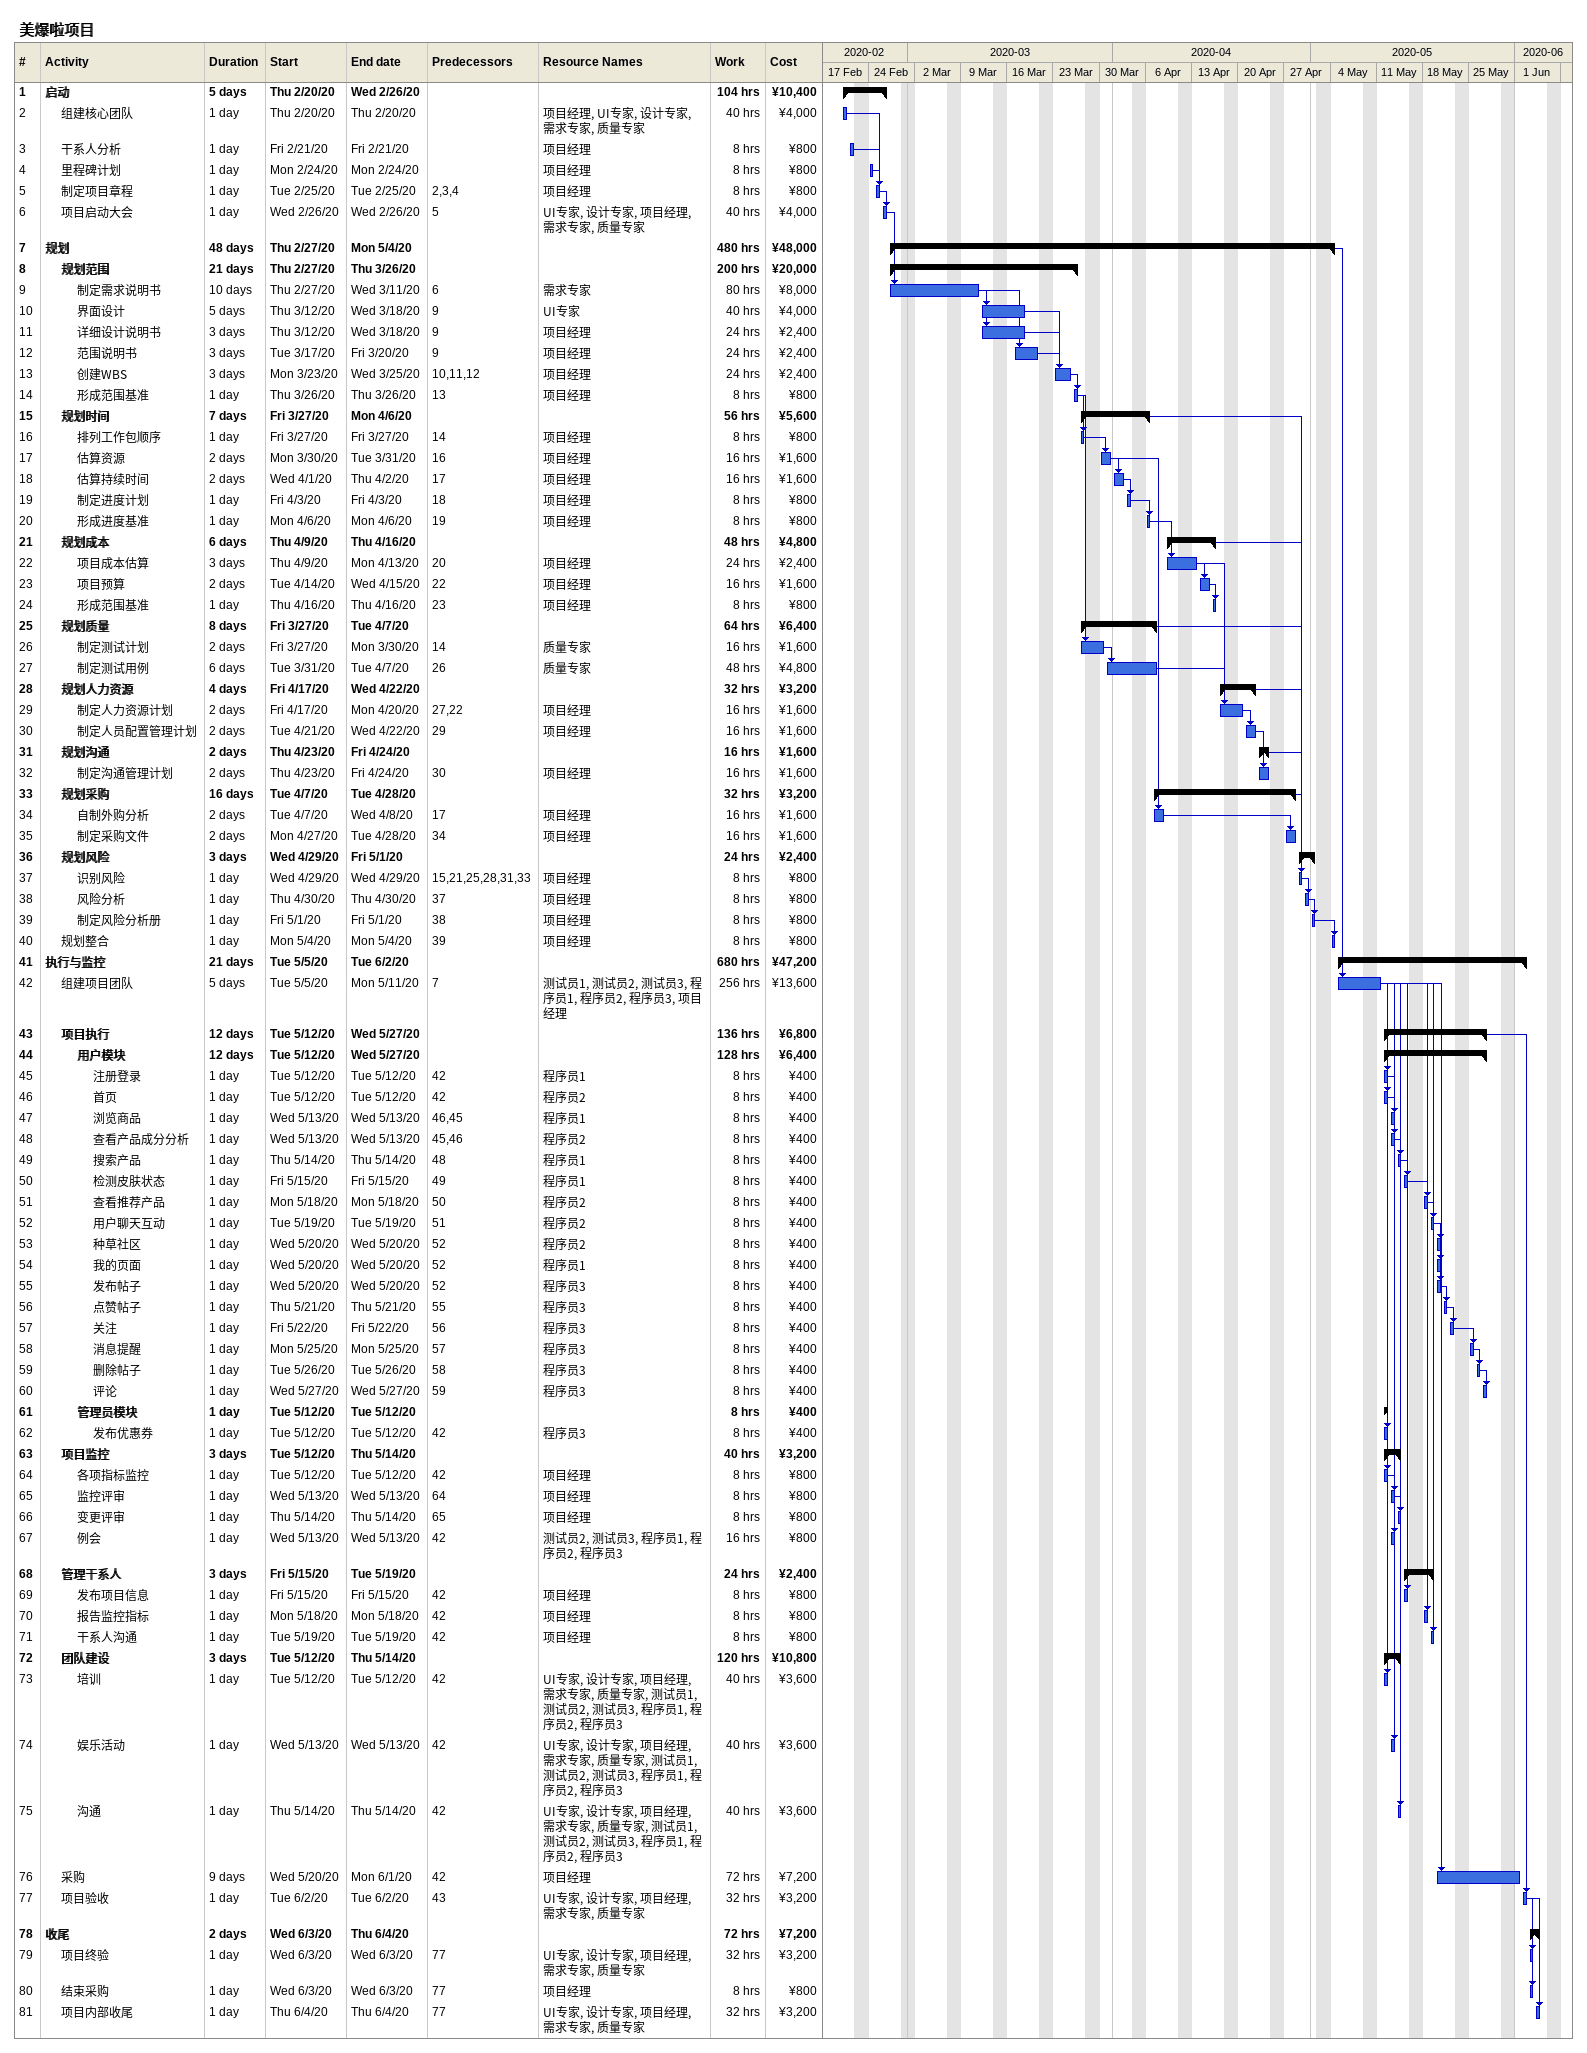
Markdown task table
美爆啦项目

| ID | Level | Task | Duration | Start | Finish | Predecessors | Resources | Work (h) | Cost (¥) |
|---|---|---|---|---|---|---|---|---|---|
| 1 | 1 | **启动** | 5d | 2020-02-20 | 2020-02-26 |  |  | 104 | 10400 |
| 2 | 2 | 组建核心团队 | 1d | 2020-02-20 | 2020-02-20 |  | 项目经理, UI专家, 设计专家, 需求专家, 质量专家 | 40 | 4000 |
| 3 | 2 | 干系人分析 | 1d | 2020-02-21 | 2020-02-21 |  | 项目经理 | 8 | 800 |
| 4 | 2 | 里程碑计划 | 1d | 2020-02-24 | 2020-02-24 |  | 项目经理 | 8 | 800 |
| 5 | 2 | 制定项目章程 | 1d | 2020-02-25 | 2020-02-25 | 2, 3, 4 | 项目经理 | 8 | 800 |
| 6 | 2 | 项目启动大会 | 1d | 2020-02-26 | 2020-02-26 | 5 | UI专家, 设计专家, 项目经理, 需求专家, 质量专家 | 40 | 4000 |
| 7 | 1 | **规划** | 48d | 2020-02-27 | 2020-05-04 |  |  | 480 | 48000 |
| 8 | 2 | **规划范围** | 21d | 2020-02-27 | 2020-03-26 |  |  | 200 | 20000 |
| 9 | 3 | 制定需求说明书 | 10d | 2020-02-27 | 2020-03-11 | 6 | 需求专家 | 80 | 8000 |
| 10 | 3 | 界面设计 | 5d | 2020-03-12 | 2020-03-18 | 9 | UI专家 | 40 | 4000 |
| 11 | 3 | 详细设计说明书 | 3d | 2020-03-12 | 2020-03-18 | 9 | 项目经理 | 24 | 2400 |
| 12 | 3 | 范围说明书 | 3d | 2020-03-17 | 2020-03-20 | 9 | 项目经理 | 24 | 2400 |
| 13 | 3 | 创建WBS | 3d | 2020-03-23 | 2020-03-25 | 10, 11, 12 | 项目经理 | 24 | 2400 |
| 14 | 3 | 形成范围基准 | 1d | 2020-03-26 | 2020-03-26 | 13 | 项目经理 | 8 | 800 |
| 15 | 2 | **规划时间** | 7d | 2020-03-27 | 2020-04-06 |  |  | 56 | 5600 |
| 16 | 3 | 排列工作包顺序 | 1d | 2020-03-27 | 2020-03-27 | 14 | 项目经理 | 8 | 800 |
| 17 | 3 | 估算资源 | 2d | 2020-03-30 | 2020-03-31 | 16 | 项目经理 | 16 | 1600 |
| 18 | 3 | 估算持续时间 | 2d | 2020-04-01 | 2020-04-02 | 17 | 项目经理 | 16 | 1600 |
| 19 | 3 | 制定进度计划 | 1d | 2020-04-03 | 2020-04-03 | 18 | 项目经理 | 8 | 800 |
| 20 | 3 | 形成进度基准 | 1d | 2020-04-06 | 2020-04-06 | 19 | 项目经理 | 8 | 800 |
| 21 | 2 | **规划成本** | 6d | 2020-04-09 | 2020-04-16 |  |  | 48 | 4800 |
| 22 | 3 | 项目成本估算 | 3d | 2020-04-09 | 2020-04-13 | 20 | 项目经理 | 24 | 2400 |
| 23 | 3 | 项目预算 | 2d | 2020-04-14 | 2020-04-15 | 22 | 项目经理 | 16 | 1600 |
| 24 | 3 | 形成范围基准 | 1d | 2020-04-16 | 2020-04-16 | 23 | 项目经理 | 8 | 800 |
| 25 | 2 | **规划质量** | 8d | 2020-03-27 | 2020-04-07 |  |  | 64 | 6400 |
| 26 | 3 | 制定测试计划 | 2d | 2020-03-27 | 2020-03-30 | 14 | 质量专家 | 16 | 1600 |
| 27 | 3 | 制定测试用例 | 6d | 2020-03-31 | 2020-04-07 | 26 | 质量专家 | 48 | 4800 |
| 28 | 2 | **规划人力资源** | 4d | 2020-04-17 | 2020-04-22 |  |  | 32 | 3200 |
| 29 | 3 | 制定人力资源计划 | 2d | 2020-04-17 | 2020-04-20 | 27, 22 | 项目经理 | 16 | 1600 |
| 30 | 3 | 制定人员配置管理计划 | 2d | 2020-04-21 | 2020-04-22 | 29 | 项目经理 | 16 | 1600 |
| 31 | 2 | **规划沟通** | 2d | 2020-04-23 | 2020-04-24 |  |  | 16 | 1600 |
| 32 | 3 | 制定沟通管理计划 | 2d | 2020-04-23 | 2020-04-24 | 30 | 项目经理 | 16 | 1600 |
| 33 | 2 | **规划采购** | 16d | 2020-04-07 | 2020-04-28 |  |  | 32 | 3200 |
| 34 | 3 | 自制外购分析 | 2d | 2020-04-07 | 2020-04-08 | 17 | 项目经理 | 16 | 1600 |
| 35 | 3 | 制定采购文件 | 2d | 2020-04-27 | 2020-04-28 | 34 | 项目经理 | 16 | 1600 |
| 36 | 2 | **规划风险** | 3d | 2020-04-29 | 2020-05-01 |  |  | 24 | 2400 |
| 37 | 3 | 识别风险 | 1d | 2020-04-29 | 2020-04-29 | 15, 21, 25, 28, 31, 33 | 项目经理 | 8 | 800 |
| 38 | 3 | 风险分析 | 1d | 2020-04-30 | 2020-04-30 | 37 | 项目经理 | 8 | 800 |
| 39 | 3 | 制定风险分析册 | 1d | 2020-05-01 | 2020-05-01 | 38 | 项目经理 | 8 | 800 |
| 40 | 2 | 规划整合 | 1d | 2020-05-04 | 2020-05-04 | 39 | 项目经理 | 8 | 800 |
| 41 | 1 | **执行与监控** | 21d | 2020-05-05 | 2020-06-02 |  |  | 680 | 47200 |
| 42 | 2 | 组建项目团队 | 5d | 2020-05-05 | 2020-05-11 | 7 | 测试员1, 测试员2, 测试员3, 程序员1, 程序员2, 程序员3, 项目经理 | 256 | 13600 |
| 43 | 2 | **项目执行** | 12d | 2020-05-12 | 2020-05-27 |  |  | 136 | 6800 |
| 44 | 3 | **用户模块** | 12d | 2020-05-12 | 2020-05-27 |  |  | 128 | 6400 |
| 45 | 4 | 注册登录 | 1d | 2020-05-12 | 2020-05-12 | 42 | 程序员1 | 8 | 400 |
| 46 | 4 | 首页 | 1d | 2020-05-12 | 2020-05-12 | 42 | 程序员2 | 8 | 400 |
| 47 | 4 | 浏览商品 | 1d | 2020-05-13 | 2020-05-13 | 46, 45 | 程序员1 | 8 | 400 |
| 48 | 4 | 查看产品成分分析 | 1d | 2020-05-13 | 2020-05-13 | 45, 46 | 程序员2 | 8 | 400 |
| 49 | 4 | 搜索产品 | 1d | 2020-05-14 | 2020-05-14 | 48 | 程序员1 | 8 | 400 |
| 50 | 4 | 检测皮肤状态 | 1d | 2020-05-15 | 2020-05-15 | 49 | 程序员1 | 8 | 400 |
| 51 | 4 | 查看推荐产品 | 1d | 2020-05-18 | 2020-05-18 | 50 | 程序员2 | 8 | 400 |
| 52 | 4 | 用户聊天互动 | 1d | 2020-05-19 | 2020-05-19 | 51 | 程序员2 | 8 | 400 |
| 53 | 4 | 种草社区 | 1d | 2020-05-20 | 2020-05-20 | 52 | 程序员2 | 8 | 400 |
| 54 | 4 | 我的页面 | 1d | 2020-05-20 | 2020-05-20 | 52 | 程序员1 | 8 | 400 |
| 55 | 4 | 发布帖子 | 1d | 2020-05-20 | 2020-05-20 | 52 | 程序员3 | 8 | 400 |
| 56 | 4 | 点赞帖子 | 1d | 2020-05-21 | 2020-05-21 | 55 | 程序员3 | 8 | 400 |
| 57 | 4 | 关注 | 1d | 2020-05-22 | 2020-05-22 | 56 | 程序员3 | 8 | 400 |
| 58 | 4 | 消息提醒 | 1d | 2020-05-25 | 2020-05-25 | 57 | 程序员3 | 8 | 400 |
| 59 | 4 | 删除帖子 | 1d | 2020-05-26 | 2020-05-26 | 58 | 程序员3 | 8 | 400 |
| 60 | 4 | 评论 | 1d | 2020-05-27 | 2020-05-27 | 59 | 程序员3 | 8 | 400 |
| 61 | 3 | **管理员模块** | 1d | 2020-05-12 | 2020-05-12 |  |  | 8 | 400 |
| 62 | 4 | 发布优惠券 | 1d | 2020-05-12 | 2020-05-12 | 42 | 程序员3 | 8 | 400 |
| 63 | 2 | **项目监控** | 3d | 2020-05-12 | 2020-05-14 |  |  | 40 | 3200 |
| 64 | 3 | 各项指标监控 | 1d | 2020-05-12 | 2020-05-12 | 42 | 项目经理 | 8 | 800 |
| 65 | 3 | 监控评审 | 1d | 2020-05-13 | 2020-05-13 | 64 | 项目经理 | 8 | 800 |
| 66 | 3 | 变更评审 | 1d | 2020-05-14 | 2020-05-14 | 65 | 项目经理 | 8 | 800 |
| 67 | 3 | 例会 | 1d | 2020-05-13 | 2020-05-13 | 42 | 测试员2, 测试员3, 程序员1, 程序员2, 程序员3 | 16 | 800 |
| 68 | 2 | **管理干系人** | 3d | 2020-05-15 | 2020-05-19 |  |  | 24 | 2400 |
| 69 | 3 | 发布项目信息 | 1d | 2020-05-15 | 2020-05-15 | 42 | 项目经理 | 8 | 800 |
| 70 | 3 | 报告监控指标 | 1d | 2020-05-18 | 2020-05-18 | 42 | 项目经理 | 8 | 800 |
| 71 | 3 | 干系人沟通 | 1d | 2020-05-19 | 2020-05-19 | 42 | 项目经理 | 8 | 800 |
| 72 | 2 | **团队建设** | 3d | 2020-05-12 | 2020-05-14 |  |  | 120 | 10800 |
| 73 | 3 | 培训 | 1d | 2020-05-12 | 2020-05-12 | 42 | UI专家, 设计专家, 项目经理, 需求专家, 质量专家, 测试员1, 测试员2, 测试员3, 程序员1, 程序员2, 程序员3 | 40 | 3600 |
| 74 | 3 | 娱乐活动 | 1d | 2020-05-13 | 2020-05-13 | 42 | UI专家, 设计专家, 项目经理, 需求专家, 质量专家, 测试员1, 测试员2, 测试员3, 程序员1, 程序员2, 程序员3 | 40 | 3600 |
| 75 | 3 | 沟通 | 1d | 2020-05-14 | 2020-05-14 | 42 | UI专家, 设计专家, 项目经理, 需求专家, 质量专家, 测试员1, 测试员2, 测试员3, 程序员1, 程序员2, 程序员3 | 40 | 3600 |
| 76 | 2 | 采购 | 9d | 2020-05-20 | 2020-06-01 | 42 | 项目经理 | 72 | 7200 |
| 77 | 2 | 项目验收 | 1d | 2020-06-02 | 2020-06-02 | 43 | UI专家, 设计专家, 项目经理, 需求专家, 质量专家 | 32 | 3200 |
| 78 | 1 | **收尾** | 2d | 2020-06-03 | 2020-06-04 |  |  | 72 | 7200 |
| 79 | 2 | 项目终验 | 1d | 2020-06-03 | 2020-06-03 | 77 | UI专家, 设计专家, 项目经理, 需求专家, 质量专家 | 32 | 3200 |
| 80 | 2 | 结束采购 | 1d | 2020-06-03 | 2020-06-03 | 77 | 项目经理 | 8 | 800 |
| 81 | 2 | 项目内部收尾 | 1d | 2020-06-04 | 2020-06-04 | 77 | UI专家, 设计专家, 项目经理, 需求专家, 质量专家 | 32 | 3200 |
